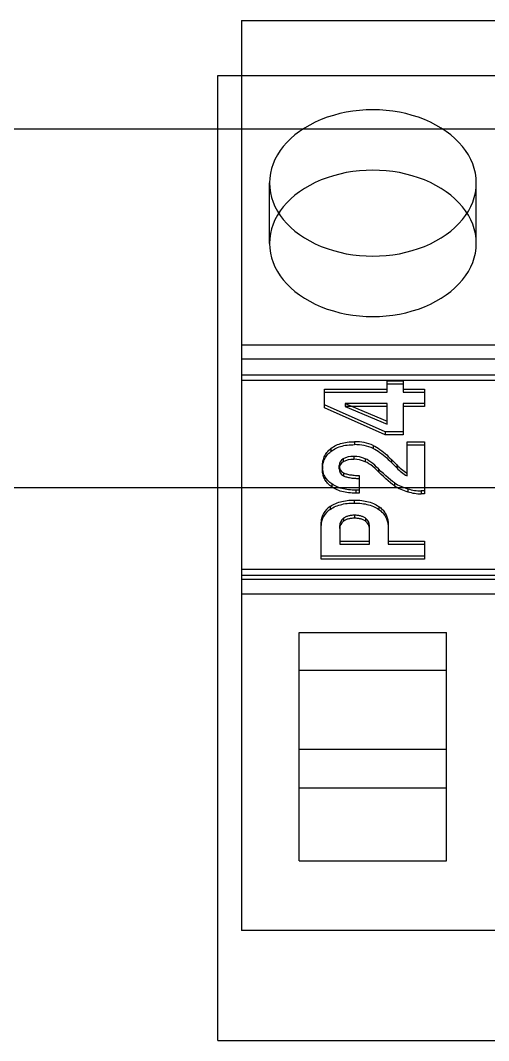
# Model space of a CAD drawing. Extents: x 0 to 171, y 0 to 414.
# Drawn here: x 42.44 to 51.44, y 173.77 to 193.37 of the extents above; entities that cross this region are included whole.
import ezdxf

# ---------------------------------------------------------------- set-up
doc = ezdxf.new("R2010")
doc.units = 0
doc.layers.add('-15N-THT. THIẾT BỊ ĐÓNG MỞ', color=40, linetype='CONTINUOUS')

# ---------------------------------------------------------------- blocks, each defined once
blk = doc.blocks.new('06 - N - SC VSD ATV630U75~D11N4')
at = {"layer": '-15N-THT. THIẾT BỊ ĐÓNG MỞ'}
for p, q in [((-38.814, -13.579), (-38.814, -31.065)), ((-38.814, -13.579), (31.895, -13.579)), ((-39.272, -14.639), (32.61, -14.639)), ((-39.272, -33.182), (-39.272, -14.639)), ((-39.272, -14.639), (-39.272, -14.639)), ((59.15, -15.669), (-59.15, -15.669)), ((-38.277, -17.863), (-38.277, -16.703)), ((-34.301, -17.863), (-34.301, -16.703)), ((-38.814, -19.814), (31.895, -19.814)), ((31.895, -20.089), (-38.814, -20.089)), ((31.895, -20.398), (-38.814, -20.398)), ((31.895, -20.499), (-38.814, -20.499)), ((-36.012, -20.72), (-36.012, -20.508)), ((-36.012, -20.508), (-35.709, -20.508)), ((-36.012, -20.565), (-35.709, -20.565)), ((-35.709, -20.508), (-35.709, -20.72)), ((-37.216, -21.024), (-37.216, -20.663)), ((-37.216, -20.663), (-36.012, -20.663)), ((-37.216, -20.72), (-36.012, -20.72)), ((-35.709, -20.663), (-35.295, -20.663)), ((-35.709, -20.72), (-35.295, -20.72)), ((-35.295, -20.663), (-35.295, -20.995)), ((-36.051, -21.484), (-37.216, -20.967)), ((-36.82, -20.938), (-36.82, -20.995)), ((-36.82, -20.938), (-36.012, -21.279)), ((-36.012, -20.938), (-36.82, -20.938)), ((-36.012, -21.336), (-36.012, -20.938)), ((-35.295, -20.938), (-35.709, -20.938)), ((-35.709, -20.938), (-35.709, -21.541)), ((-36.051, -21.541), (-37.216, -21.024)), ((-36.82, -20.995), (-36.012, -21.336)), ((-36.012, -20.995), (-36.82, -20.995)), ((-35.295, -20.995), (-35.709, -20.995)), ((-36.051, -21.484), (-36.051, -21.541)), ((-35.709, -21.484), (-36.051, -21.484)), ((-35.709, -21.541), (-36.051, -21.541)), ((-37.047, -21.771), (-37.021, -21.756)), ((-37.021, -21.756), (-36.995, -21.742)), ((-36.995, -21.742), (-36.967, -21.73)), ((-36.967, -21.73), (-36.938, -21.719)), ((-36.938, -21.719), (-36.908, -21.709)), ((-36.908, -21.709), (-36.877, -21.701)), ((-36.908, -21.766), (-36.877, -21.758)), ((-36.877, -21.701), (-36.845, -21.693)), ((-36.877, -21.758), (-36.845, -21.75)), ((-36.845, -21.693), (-36.813, -21.687)), ((-36.845, -21.75), (-36.813, -21.744)), ((-36.813, -21.687), (-36.78, -21.682)), ((-36.813, -21.744), (-36.78, -21.739)), ((-36.78, -21.682), (-36.746, -21.679)), ((-36.78, -21.739), (-36.746, -21.736)), ((-36.746, -21.679), (-36.712, -21.676)), ((-36.746, -21.736), (-36.712, -21.733)), ((-36.712, -21.676), (-36.677, -21.675)), ((-36.712, -21.733), (-36.677, -21.732)), ((-36.677, -21.675), (-36.642, -21.674)), ((-36.677, -21.732), (-36.642, -21.731)), ((-36.642, -21.674), (-36.642, -21.731)), ((-36.282, -21.746), (-36.249, -21.762)), ((-36.282, -21.746), (-36.282, -21.803)), ((-35.632, -22.333), (-35.632, -21.677)), ((-35.632, -21.677), (-35.295, -21.677)), ((-35.632, -21.734), (-35.295, -21.734)), ((-35.295, -21.677), (-35.295, -22.677)), ((-37.224, -21.967), (-37.213, -21.945)), ((-37.213, -21.945), (-37.201, -21.922)), ((-37.201, -21.922), (-37.187, -21.901)), ((-37.187, -21.901), (-37.171, -21.88)), ((-37.187, -21.958), (-37.171, -21.937)), ((-37.171, -21.88), (-37.154, -21.86)), ((-37.171, -21.937), (-37.154, -21.917)), ((-37.154, -21.86), (-37.136, -21.84)), ((-37.154, -21.917), (-37.136, -21.897)), ((-37.136, -21.84), (-37.116, -21.822)), ((-37.136, -21.897), (-37.116, -21.879)), ((-37.116, -21.822), (-37.095, -21.804)), ((-37.116, -21.879), (-37.095, -21.861)), ((-37.095, -21.804), (-37.072, -21.787)), ((-37.095, -21.804), (-37.095, -21.861)), ((-37.095, -21.861), (-37.072, -21.844)), ((-37.072, -21.787), (-37.047, -21.771)), ((-37.072, -21.844), (-37.047, -21.828)), ((-37.047, -21.828), (-37.021, -21.813)), ((-37.021, -21.813), (-36.995, -21.799)), ((-36.995, -21.799), (-36.967, -21.787)), ((-36.967, -21.787), (-36.938, -21.776)), ((-36.938, -21.776), (-36.908, -21.766)), ((-36.282, -21.803), (-36.249, -21.819)), ((-36.249, -21.762), (-36.217, -21.781)), ((-36.249, -21.819), (-36.217, -21.838)), ((-36.217, -21.781), (-36.184, -21.801)), ((-36.217, -21.838), (-36.184, -21.858)), ((-36.184, -21.801), (-36.152, -21.824)), ((-36.184, -21.858), (-36.152, -21.881)), ((-36.152, -21.824), (-36.119, -21.848)), ((-36.152, -21.881), (-36.119, -21.905)), ((-36.119, -21.848), (-36.087, -21.873)), ((-36.119, -21.905), (-36.087, -21.93)), ((-36.087, -21.873), (-36.055, -21.9)), ((-36.087, -21.93), (-36.055, -21.957)), ((-36.055, -21.9), (-36.023, -21.928)), ((-36.023, -21.928), (-35.992, -21.958)), ((-37.259, -22.143), (-37.258, -22.117)), ((-37.259, -22.143), (-37.259, -22.2)), ((-37.258, -22.165), (-37.259, -22.143)), ((-37.258, -22.117), (-37.256, -22.091)), ((-37.258, -22.174), (-37.256, -22.148)), ((-37.256, -22.091), (-37.253, -22.065)), ((-37.256, -22.148), (-37.253, -22.122)), ((-37.253, -22.065), (-37.248, -22.04)), ((-37.253, -22.122), (-37.248, -22.097)), ((-37.248, -22.04), (-37.241, -22.015)), ((-37.248, -22.097), (-37.241, -22.072)), ((-37.241, -22.015), (-37.234, -21.991)), ((-37.241, -22.072), (-37.234, -22.048)), ((-37.234, -21.991), (-37.224, -21.967)), ((-37.234, -22.048), (-37.224, -22.025)), ((-37.224, -22.025), (-37.213, -22.002)), ((-37.213, -22.002), (-37.201, -21.979)), ((-37.201, -21.979), (-37.187, -21.958)), ((-36.938, -22.189), (-36.938, -22.132)), ((-36.938, -22.136), (-36.938, -22.193)), ((-36.938, -22.198), (-36.938, -22.141)), ((-36.859, -22.005), (-36.859, -22.062)), ((-36.658, -21.956), (-36.658, -22.013)), ((-36.434, -22.002), (-36.434, -22.059)), ((-36.401, -22.018), (-36.434, -22.002)), ((-36.401, -22.075), (-36.434, -22.059)), ((-36.365, -22.04), (-36.401, -22.018)), ((-36.365, -22.097), (-36.401, -22.075)), ((-36.329, -22.065), (-36.365, -22.04)), ((-36.329, -22.122), (-36.365, -22.097)), ((-36.292, -22.094), (-36.329, -22.065)), ((-36.292, -22.151), (-36.329, -22.122)), ((-36.254, -22.126), (-36.292, -22.094)), ((-36.254, -22.183), (-36.292, -22.151)), ((-36.217, -22.161), (-36.254, -22.126)), ((-36.055, -21.957), (-36.023, -21.985)), ((-36.023, -21.985), (-35.992, -22.015)), ((-35.992, -21.958), (-35.96, -21.988)), ((-35.992, -22.015), (-35.96, -22.045)), ((-35.96, -21.988), (-35.929, -22.019)), ((-35.96, -22.045), (-35.929, -22.077)), ((-35.929, -22.019), (-35.829, -22.122)), ((-35.929, -22.019), (-35.929, -22.077)), ((-35.929, -22.077), (-35.829, -22.179)), ((-35.829, -22.122), (-35.829, -22.179)), ((-37.259, -22.2), (-37.258, -22.174)), ((-37.258, -22.222), (-37.259, -22.2)), ((-37.257, -22.186), (-37.258, -22.165)), ((-37.257, -22.243), (-37.258, -22.222)), ((-37.255, -22.207), (-37.257, -22.186)), ((-37.255, -22.264), (-37.257, -22.243)), ((-37.252, -22.228), (-37.255, -22.207)), ((-37.252, -22.285), (-37.255, -22.264)), ((-37.247, -22.248), (-37.252, -22.228)), ((-37.247, -22.305), (-37.252, -22.285)), ((-37.242, -22.268), (-37.247, -22.248)), ((-37.242, -22.326), (-37.247, -22.305)), ((-37.236, -22.288), (-37.242, -22.268)), ((-37.236, -22.345), (-37.242, -22.326)), ((-37.229, -22.308), (-37.236, -22.288)), ((-37.229, -22.365), (-37.236, -22.345)), ((-37.22, -22.326), (-37.229, -22.308)), ((-37.211, -22.345), (-37.22, -22.326)), ((-37.2, -22.363), (-37.211, -22.345)), ((-36.853, -22.271), (-36.84, -22.278)), ((-36.853, -22.271), (-36.853, -22.328)), ((-36.853, -22.328), (-36.84, -22.335)), ((-36.84, -22.278), (-36.826, -22.284)), ((-36.84, -22.335), (-36.826, -22.341)), ((-36.826, -22.284), (-36.81, -22.29)), ((-36.826, -22.341), (-36.81, -22.347)), ((-36.81, -22.29), (-36.793, -22.295)), ((-36.81, -22.347), (-36.793, -22.352)), ((-36.793, -22.295), (-36.775, -22.3)), ((-36.775, -22.3), (-36.756, -22.304)), ((-36.756, -22.304), (-36.736, -22.308)), ((-36.736, -22.308), (-36.715, -22.312)), ((-36.715, -22.312), (-36.694, -22.314)), ((-36.694, -22.314), (-36.671, -22.317)), ((-36.671, -22.317), (-36.648, -22.319)), ((-36.648, -22.319), (-36.625, -22.321)), ((-36.625, -22.321), (-36.601, -22.322)), ((-36.601, -22.322), (-36.576, -22.323)), ((-36.576, -22.323), (-36.552, -22.323)), ((-36.552, -22.323), (-36.552, -22.662)), ((-36.217, -22.218), (-36.254, -22.183)), ((-36.179, -22.198), (-36.217, -22.161)), ((-36.179, -22.255), (-36.217, -22.218)), ((-36.179, -22.198), (-36.179, -22.255)), ((-36.133, -22.244), (-36.179, -22.198)), ((-36.133, -22.301), (-36.179, -22.255)), ((-36.087, -22.288), (-36.133, -22.244)), ((-36.087, -22.345), (-36.133, -22.301)), ((-36.041, -22.33), (-36.087, -22.288)), ((-36.041, -22.387), (-36.087, -22.345)), ((-35.997, -22.369), (-36.041, -22.33)), ((-37.22, -22.383), (-37.229, -22.365)), ((-37.211, -22.402), (-37.22, -22.383)), ((-37.2, -22.42), (-37.211, -22.402)), ((-37.189, -22.38), (-37.2, -22.363)), ((-37.189, -22.437), (-37.2, -22.42)), ((-37.176, -22.397), (-37.189, -22.38)), ((-37.176, -22.454), (-37.189, -22.437)), ((-37.163, -22.413), (-37.176, -22.397)), ((-37.163, -22.47), (-37.176, -22.454)), ((-37.148, -22.429), (-37.163, -22.413)), ((-37.148, -22.486), (-37.163, -22.47)), ((-37.132, -22.444), (-37.148, -22.429)), ((-37.132, -22.501), (-37.148, -22.486)), ((-37.115, -22.459), (-37.132, -22.444)), ((-37.115, -22.516), (-37.132, -22.501)), ((-37.098, -22.472), (-37.115, -22.459)), ((-37.098, -22.529), (-37.115, -22.516)), ((-37.079, -22.486), (-37.098, -22.472)), ((-37.079, -22.543), (-37.098, -22.529)), ((-37.079, -22.486), (-37.079, -22.543)), ((-37.054, -22.502), (-37.079, -22.486)), ((-37.054, -22.559), (-37.079, -22.543)), ((-37.028, -22.517), (-37.054, -22.502)), ((-37.001, -22.53), (-37.028, -22.517)), ((-36.973, -22.543), (-37.001, -22.53)), ((-36.945, -22.554), (-36.973, -22.543)), ((-36.793, -22.352), (-36.775, -22.357)), ((-36.775, -22.357), (-36.756, -22.361)), ((-36.756, -22.361), (-36.736, -22.365)), ((-36.736, -22.365), (-36.715, -22.369)), ((-36.715, -22.369), (-36.694, -22.372)), ((-36.694, -22.372), (-36.671, -22.374)), ((-36.671, -22.374), (-36.648, -22.376)), ((-36.648, -22.376), (-36.625, -22.378)), ((-36.625, -22.378), (-36.601, -22.379)), ((-36.601, -22.379), (-36.576, -22.38)), ((-36.576, -22.38), (-36.552, -22.38)), ((-35.997, -22.426), (-36.041, -22.387)), ((-35.953, -22.406), (-35.997, -22.369)), ((-35.953, -22.463), (-35.997, -22.426)), ((-35.911, -22.438), (-35.953, -22.406)), ((-35.911, -22.495), (-35.953, -22.463)), ((-35.872, -22.465), (-35.911, -22.438)), ((-35.872, -22.522), (-35.911, -22.495)), ((-35.872, -22.465), (-35.872, -22.522)), ((-59.15, -22.557), (59.15, -22.557)), ((-37.028, -22.574), (-37.054, -22.559)), ((-37.001, -22.587), (-37.028, -22.574)), ((-36.973, -22.6), (-37.001, -22.587)), ((-36.945, -22.611), (-36.973, -22.6)), ((-36.915, -22.565), (-36.945, -22.554)), ((-36.915, -22.622), (-36.945, -22.611)), ((-36.885, -22.574), (-36.915, -22.565)), ((-36.885, -22.631), (-36.915, -22.622)), ((-36.853, -22.582), (-36.885, -22.574)), ((-36.853, -22.639), (-36.885, -22.631)), ((-36.822, -22.588), (-36.853, -22.582)), ((-36.822, -22.645), (-36.853, -22.639)), ((-36.789, -22.594), (-36.822, -22.588)), ((-36.789, -22.651), (-36.822, -22.645)), ((-36.756, -22.598), (-36.789, -22.594)), ((-36.756, -22.655), (-36.789, -22.651)), ((-36.722, -22.602), (-36.756, -22.598)), ((-36.722, -22.659), (-36.756, -22.655)), ((-36.688, -22.604), (-36.722, -22.602)), ((-36.688, -22.661), (-36.722, -22.659)), ((-36.654, -22.606), (-36.688, -22.604)), ((-36.654, -22.663), (-36.688, -22.661)), ((-36.619, -22.606), (-36.654, -22.606)), ((-36.619, -22.663), (-36.654, -22.663)), ((-36.552, -22.605), (-36.619, -22.606)), ((-36.619, -22.606), (-36.619, -22.663)), ((-36.552, -22.662), (-36.619, -22.663)), ((-35.619, -22.579), (-35.619, -22.636)), ((-35.358, -22.62), (-35.358, -22.677)), ((-35.295, -22.62), (-35.358, -22.62)), ((-35.295, -22.677), (-35.358, -22.677)), ((-37.109, -22.917), (-37.084, -22.901)), ((-37.109, -22.917), (-37.109, -22.974)), ((-37.084, -22.901), (-37.058, -22.886)), ((-37.058, -22.886), (-37.031, -22.872)), ((-37.058, -22.943), (-37.031, -22.929)), ((-37.031, -22.872), (-37.004, -22.859)), ((-37.031, -22.929), (-37.004, -22.916)), ((-37.004, -22.859), (-36.975, -22.848)), ((-37.004, -22.916), (-36.975, -22.905)), ((-36.975, -22.848), (-36.945, -22.838)), ((-36.975, -22.905), (-36.945, -22.895)), ((-36.945, -22.838), (-36.914, -22.829)), ((-36.945, -22.895), (-36.914, -22.886)), ((-36.914, -22.829), (-36.883, -22.821)), ((-36.914, -22.886), (-36.883, -22.878)), ((-36.883, -22.821), (-36.851, -22.814)), ((-36.883, -22.878), (-36.851, -22.871)), ((-36.851, -22.814), (-36.818, -22.808)), ((-36.851, -22.871), (-36.818, -22.865)), ((-36.818, -22.808), (-36.785, -22.804)), ((-36.818, -22.865), (-36.785, -22.861)), ((-36.785, -22.804), (-36.751, -22.8)), ((-36.785, -22.861), (-36.751, -22.857)), ((-36.751, -22.8), (-36.716, -22.798)), ((-36.751, -22.857), (-36.716, -22.855)), ((-36.716, -22.798), (-36.681, -22.797)), ((-36.716, -22.855), (-36.681, -22.854)), ((-36.681, -22.797), (-36.646, -22.796)), ((-36.681, -22.854), (-36.646, -22.853)), ((-36.646, -22.796), (-36.61, -22.797)), ((-36.646, -22.796), (-36.646, -22.853)), ((-36.646, -22.853), (-36.61, -22.854)), ((-36.61, -22.797), (-36.574, -22.798)), ((-36.61, -22.854), (-36.574, -22.855)), ((-36.574, -22.798), (-36.538, -22.8)), ((-36.574, -22.855), (-36.538, -22.857)), ((-36.538, -22.8), (-36.503, -22.804)), ((-36.538, -22.857), (-36.503, -22.861)), ((-36.503, -22.804), (-36.469, -22.809)), ((-36.503, -22.861), (-36.469, -22.866)), ((-36.469, -22.809), (-36.435, -22.814)), ((-36.469, -22.866), (-36.435, -22.871)), ((-36.435, -22.814), (-36.403, -22.821)), ((-36.435, -22.871), (-36.403, -22.878)), ((-36.403, -22.821), (-36.37, -22.83)), ((-36.403, -22.878), (-36.37, -22.887)), ((-36.37, -22.83), (-36.339, -22.839)), ((-36.37, -22.887), (-36.339, -22.896)), ((-36.339, -22.839), (-36.309, -22.849)), ((-36.339, -22.896), (-36.309, -22.906)), ((-36.309, -22.849), (-36.279, -22.861)), ((-36.309, -22.906), (-36.279, -22.918)), ((-36.279, -22.861), (-36.251, -22.874)), ((-36.279, -22.918), (-36.251, -22.931)), ((-36.251, -22.874), (-36.224, -22.888)), ((-36.251, -22.931), (-36.224, -22.945)), ((-36.224, -22.888), (-36.197, -22.904)), ((-36.197, -22.904), (-36.172, -22.921)), ((-36.172, -22.921), (-36.154, -22.934)), ((-36.172, -22.921), (-36.172, -22.978)), ((-36.154, -22.934), (-36.137, -22.948)), ((-37.109, -22.974), (-37.084, -22.958)), ((-37.084, -22.958), (-37.058, -22.943)), ((-36.819, -23.125), (-36.83, -23.132)), ((-36.807, -23.119), (-36.819, -23.125)), ((-36.794, -23.114), (-36.807, -23.119)), ((-36.781, -23.109), (-36.794, -23.114)), ((-36.768, -23.104), (-36.781, -23.109)), ((-36.753, -23.1), (-36.768, -23.104)), ((-36.739, -23.097), (-36.753, -23.1)), ((-36.724, -23.094), (-36.739, -23.097)), ((-36.708, -23.092), (-36.724, -23.094)), ((-36.692, -23.09), (-36.708, -23.092)), ((-36.676, -23.089), (-36.692, -23.09)), ((-36.659, -23.088), (-36.676, -23.089)), ((-36.642, -23.088), (-36.659, -23.088)), ((-36.642, -23.088), (-36.642, -23.145)), ((-36.625, -23.088), (-36.642, -23.088)), ((-36.608, -23.089), (-36.625, -23.088)), ((-36.591, -23.09), (-36.608, -23.089)), ((-36.574, -23.092), (-36.591, -23.09)), ((-36.558, -23.094), (-36.574, -23.092)), ((-36.543, -23.097), (-36.558, -23.094)), ((-36.528, -23.1), (-36.543, -23.097)), ((-36.513, -23.104), (-36.528, -23.1)), ((-36.499, -23.109), (-36.513, -23.104)), ((-36.486, -23.114), (-36.499, -23.109)), ((-36.473, -23.119), (-36.486, -23.114)), ((-36.461, -23.125), (-36.473, -23.119)), ((-36.449, -23.131), (-36.461, -23.125)), ((-36.438, -23.138), (-36.449, -23.131)), ((-36.224, -22.945), (-36.197, -22.961)), ((-36.197, -22.961), (-36.172, -22.978)), ((-36.172, -22.978), (-36.154, -22.991)), ((-36.154, -22.991), (-36.137, -23.005)), ((-36.137, -22.948), (-36.12, -22.962)), ((-36.137, -23.005), (-36.12, -23.019)), ((-36.12, -22.962), (-36.105, -22.978)), ((-36.12, -23.019), (-36.105, -23.035)), ((-36.105, -22.978), (-36.09, -22.993)), ((-36.105, -23.035), (-36.09, -23.05)), ((-36.09, -22.993), (-36.077, -23.009)), ((-36.09, -23.05), (-36.077, -23.066)), ((-36.077, -23.009), (-36.065, -23.026)), ((-36.077, -23.066), (-36.065, -23.083)), ((-36.065, -23.026), (-36.053, -23.043)), ((-36.065, -23.083), (-36.053, -23.1)), ((-36.053, -23.043), (-36.043, -23.061)), ((-36.053, -23.1), (-36.043, -23.118)), ((-36.043, -23.061), (-36.034, -23.079)), ((-36.043, -23.118), (-36.034, -23.136)), ((-36.034, -23.079), (-36.025, -23.097)), ((-36.025, -23.097), (-36.018, -23.116)), ((-36.018, -23.116), (-36.012, -23.135)), ((-37.283, -23.276), (-37.283, -23.219)), ((-37.283, -23.934), (-37.283, -23.229)), ((-36.927, -23.285), (-36.927, -23.642)), ((-36.927, -23.342), (-36.927, -23.285)), ((-36.841, -23.139), (-36.851, -23.146)), ((-36.851, -23.146), (-36.851, -23.203)), ((-36.841, -23.196), (-36.851, -23.203)), ((-36.83, -23.132), (-36.841, -23.139)), ((-36.83, -23.189), (-36.841, -23.196)), ((-36.819, -23.182), (-36.83, -23.189)), ((-36.807, -23.176), (-36.819, -23.182)), ((-36.794, -23.171), (-36.807, -23.176)), ((-36.781, -23.166), (-36.794, -23.171)), ((-36.768, -23.161), (-36.781, -23.166)), ((-36.753, -23.157), (-36.768, -23.161)), ((-36.739, -23.154), (-36.753, -23.157)), ((-36.724, -23.151), (-36.739, -23.154)), ((-36.708, -23.149), (-36.724, -23.151)), ((-36.692, -23.147), (-36.708, -23.149)), ((-36.676, -23.146), (-36.692, -23.147)), ((-36.659, -23.145), (-36.676, -23.146)), ((-36.642, -23.145), (-36.659, -23.145)), ((-36.625, -23.145), (-36.642, -23.145)), ((-36.608, -23.146), (-36.625, -23.145)), ((-36.591, -23.147), (-36.608, -23.146)), ((-36.574, -23.149), (-36.591, -23.147)), ((-36.558, -23.151), (-36.574, -23.149)), ((-36.543, -23.154), (-36.558, -23.151)), ((-36.528, -23.157), (-36.543, -23.154)), ((-36.513, -23.161), (-36.528, -23.157)), ((-36.499, -23.166), (-36.513, -23.161)), ((-36.486, -23.171), (-36.499, -23.166)), ((-36.473, -23.176), (-36.486, -23.171)), ((-36.461, -23.182), (-36.473, -23.176)), ((-36.449, -23.188), (-36.461, -23.182)), ((-36.438, -23.195), (-36.449, -23.188)), ((-36.428, -23.146), (-36.438, -23.138)), ((-36.428, -23.203), (-36.438, -23.195)), ((-36.428, -23.146), (-36.428, -23.203)), ((-36.352, -23.342), (-36.352, -23.285)), ((-36.352, -23.642), (-36.352, -23.289)), ((-36.034, -23.136), (-36.025, -23.154)), ((-36.025, -23.154), (-36.018, -23.173)), ((-36.018, -23.173), (-36.012, -23.192)), ((-36.012, -23.135), (-36.007, -23.155)), ((-36.012, -23.192), (-36.007, -23.212)), ((-36.007, -23.155), (-36.003, -23.174)), ((-36.007, -23.212), (-36.003, -23.231)), ((-36.003, -23.174), (-35.999, -23.194)), ((-36.003, -23.231), (-35.999, -23.251)), ((-35.999, -23.194), (-35.997, -23.215)), ((-35.999, -23.251), (-35.997, -23.272)), ((-35.997, -23.215), (-35.996, -23.235)), ((-35.997, -23.272), (-35.996, -23.292)), ((-35.996, -23.235), (-35.995, -23.256)), ((-35.996, -23.292), (-35.995, -23.313)), ((-35.995, -23.256), (-35.995, -23.642)), ((-36.927, -23.585), (-36.352, -23.585)), ((-36.927, -23.642), (-36.352, -23.642)), ((-35.995, -23.585), (-35.295, -23.585)), ((-35.995, -23.642), (-35.295, -23.642)), ((-35.295, -23.585), (-35.295, -23.934)), ((-35.295, -23.877), (-37.283, -23.877)), ((-35.295, -23.934), (-37.283, -23.934)), ((-38.814, -24.124), (31.895, -24.124)), ((31.895, -24.246), (-38.814, -24.246)), ((-38.814, -24.316), (31.895, -24.316)), ((-38.814, -24.598), (31.895, -24.598)), ((-37.706, -25.343), (-34.872, -25.343)), ((-37.706, -29.73), (-37.706, -25.343)), ((-34.872, -26.074), (-34.872, -25.343)), ((-34.872, -26.074), (-37.706, -26.074)), ((-37.706, -26.074), (-37.706, -26.074)), ((-34.872, -26.074), (-34.872, -26.074)), ((-34.872, -29.73), (-34.872, -26.074)), ((-34.872, -27.592), (-37.706, -27.592)), ((-37.706, -28.324), (-34.872, -28.324)), ((-37.706, -29.73), (-34.872, -29.73)), ((31.895, -31.065), (-38.814, -31.065)), ((-39.272, -33.182), (-8.301, -33.182)), ((-39.272, -33.182), (-39.272, -33.182))]:
    blk.add_line(p, q, dxfattribs=at)
for centre, major_axis, ratio, start_param, end_param in [((-36.289, -16.703), (1.988, 0), 0.707107, 0, 3.141593), ((-36.289, -17.863), (1.988, 0), 0.707107, 0, 3.141593), ((-36.289, -16.703), (1.988, 0), 0.707107, -3.141593, 0), ((-36.289, -17.863), (1.988, 0), 0.707107, -3.141593, 0), ((-36.627, -22.262), (-0.718, 0), 0.819152, -2.071645, -1.549311), ((-36.627, -22.319), (-0.718, 0), 0.819152, -2.071645, -1.549311), ((-36.67, -22.224), (-0.327, 0), 0.819152, -1.607643, -0.956203), ((-36.746, -22.132), (-0.192, 0), 0.819152, -0.939447, 0), ((-36.746, -22.189), (-0.192, 0), 0.819152, -0.939447, 0), ((-36.746, -22.132), (-0.192, 0), 0.819152, 0, 0.026778), ((-36.747, -22.141), (-0.191, 0), 0.819152, -0.028569, 0), ((-36.747, -22.141), (-0.191, 0), 0.819152, 0, 0.980718), ((-36.67, -22.281), (-0.327, 0), 0.819152, -1.607643, -0.956203), ((-36.658, -22.346), (-0.476, 0), 0.819152, -2.060219, -1.569743), ((-36.658, -22.403), (-0.476, 0), 0.819152, -2.060219, -1.569743), ((-35.064, -21.629), (-0.973, 0), 0.819152, 0.665899, 0.947419), ((-36.746, -22.189), (-0.192, 0), 0.819152, 0, 0.026778), ((-36.747, -22.198), (-0.191, 0), 0.819152, -0.028569, 0), ((-36.747, -22.198), (-0.191, 0), 0.819152, 0, 0.980718), ((-35.064, -21.686), (-0.973, 0), 0.819152, 0.665899, 0.947419), ((-35.307, -21.868), (-0.923, 0), 0.819152, 0.912237, 1.225912), ((-35.307, -21.925), (-0.923, 0), 0.819152, 0.912237, 1.225912), ((-35.345, -21.988), (-0.772, 0), 0.819152, 1.20889, 1.554279), ((-35.345, -22.045), (-0.772, 0), 0.819152, 1.20889, 1.554279), ((-36.806, -23.219), (-0.477, 0), 0.819152, -0.883106, -0.000054), ((-36.806, -23.276), (-0.477, 0), 0.819152, -0.883106, -0.000054), ((-36.806, -23.219), (-0.477, 0), 0.819152, -0.000054, 0.026333), ((-36.806, -23.276), (-0.477, 0), 0.819152, -0.000054, 0.026333), ((-36.7, -23.285), (-0.227, 0), 0.819152, -0.840144, 0.002752), ((-36.7, -23.342), (-0.227, 0), 0.819152, -0.840144, 0.002752), ((-36.58, -23.285), (-0.228, 0), 0.819152, -3.14146, -2.300337), ((-36.58, -23.342), (-0.228, 0), 0.819152, -3.14146, -2.300337), ((-36.58, -23.285), (-0.228, 0), 0.819152, 3.116916, 3.141725), ((-36.58, -23.342), (-0.228, 0), 0.819152, 3.116916, 3.141725)]:
    blk.add_ellipse(centre, major_axis=major_axis, ratio=ratio, start_param=start_param, end_param=end_param, dxfattribs=at)

msp = doc.modelspace()

# ---------------------------------------------------------------- block references
msp.add_blockref('06 - N - SC VSD ATV630U75~D11N4', (85.5, 206.951))

doc.saveas('drawing.dxf')
